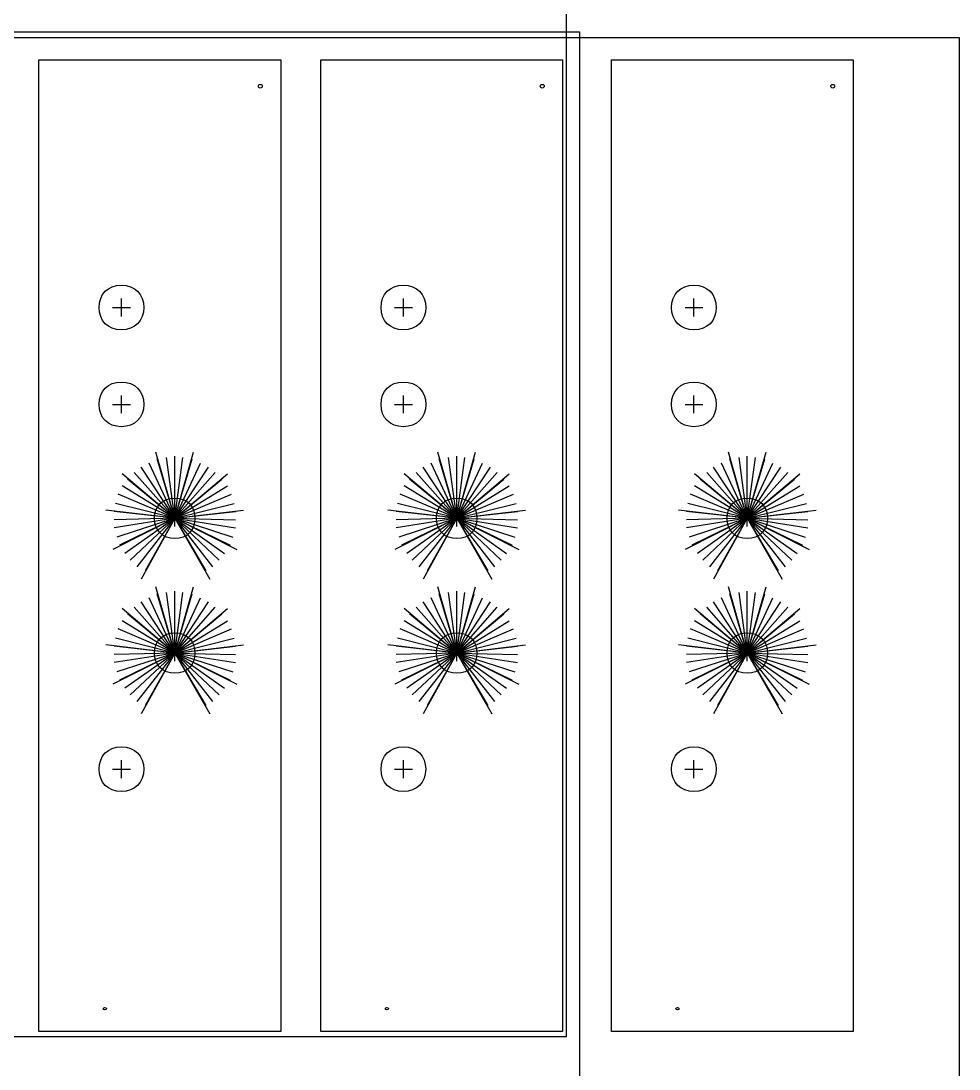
# Model space of a CAD drawing. Extents: x 12 to 736, y -431 to 780.
# Drawn here: x 384.3 to 735.6, y 10.9 to 403.5 of the extents above; entities that cross this region are included whole.
import ezdxf

# ---------------------------------------------------------------- set-up
doc = ezdxf.new("R2010")
doc.units = 0
doc.layers.add('text', color=7, linetype='CONTINUOUS')

msp = doc.modelspace()

# ---------------------------------------------------------------- linework, layer by layer
at = {"layer": 'text', "color": 1}
for points in [[(12.470749, 780.450604), (588.496141, 780.450604), (588.496141, 23.053924), (12.470749, 23.053924), (12.470749, 780.450604)], [(176.313624, 397.287756), (735.622368, 397.287756), (735.622368, -430.695844), (176.313624, -430.695844), (176.313624, 397.287756)], [(474.683694, 379.060548), (474.683694, 379.060548)], [(580.283694, 379.060548), (580.283694, 379.060548)], [(689.083694, 379.060548), (689.083694, 379.060548)], [(416.368592, 33.574548), (416.368592, 33.574548)], [(521.968592, 33.574548), (521.968592, 33.574548)], [(630.768592, 33.574548), (630.768592, 33.574548)]]:
    msp.add_lwpolyline(points, close=True, dxfattribs=at)
at = {"layer": 'text', "color": 5}
msp.add_lwpolyline([(17.459305, 399.370324), (593.484697, 399.370324), (593.484697, -358.026356), (17.459305, -358.026356), (17.459305, 399.370324)], close=True, dxfattribs=at)
at = {"layer": 'text', "color": 1}
for points in [[(423.74815, 24.969874), (391.056417, 24.969874), (391.056417, 388.982099), (481.58356, 388.982099), (481.58356, 24.969874), (391.056417, 24.969874)], [(529.34815, 24.969874), (496.656417, 24.969874), (496.656417, 388.982099), (587.18356, 388.982099), (587.18356, 24.969874), (496.656417, 24.969874)], [(638.14815, 24.969874), (605.456417, 24.969874), (605.456417, 388.982099), (695.98356, 388.982099), (695.98356, 24.969874), (605.456417, 24.969874)], [(421.944783, 292.818324), (421.944783, 299.513324)], [(527.544783, 292.818324), (527.544783, 299.513324)], [(636.344783, 292.818324), (636.344783, 299.513324)], [(418.597783, 296.165324), (425.288783, 296.165324)], [(524.197783, 296.165324), (530.888783, 296.165324)], [(632.997783, 296.165324), (639.688783, 296.165324)], [(421.944783, 256.534884), (421.944783, 263.229884)], [(527.544783, 256.534884), (527.544783, 263.229884)], [(636.344783, 256.534884), (636.344783, 263.229884)], [(418.597783, 259.881884), (425.288783, 259.881884)], [(524.197783, 259.881884), (530.888783, 259.881884)], [(632.997783, 259.881884), (639.688783, 259.881884)], [(441.90888, 217.210364), (434.83888, 241.960364)], [(441.90888, 217.210364), (438.88188, 239.937364)], [(441.90888, 217.210364), (448.98288, 241.960364)], [(441.90888, 217.210364), (441.90888, 240.444364)], [(441.90888, 217.210364), (444.93988, 239.937364)], [(547.50888, 217.210364), (540.43888, 241.960364)], [(547.50888, 217.210364), (544.48188, 239.937364)], [(547.50888, 217.210364), (554.58288, 241.960364)], [(547.50888, 217.210364), (547.50888, 240.444364)], [(547.50888, 217.210364), (550.53988, 239.937364)], [(656.30888, 217.210364), (649.23888, 241.960364)], [(656.30888, 217.210364), (653.28188, 239.937364)], [(656.30888, 217.210364), (663.38288, 241.960364)], [(656.30888, 217.210364), (656.30888, 240.444364)], [(656.30888, 217.210364), (659.33988, 239.937364)], [(441.90888, 217.210364), (429.28388, 236.401364)], [(441.90888, 217.210364), (432.31488, 237.917364)], [(441.90888, 217.210364), (435.34288, 239.433364)], [(441.90888, 217.210364), (448.47588, 239.433364)], [(441.90888, 217.210364), (451.50688, 237.917364)], [(441.90888, 217.210364), (454.53788, 236.401364)], [(547.50888, 217.210364), (534.88388, 236.401364)], [(547.50888, 217.210364), (537.91488, 237.917364)], [(547.50888, 217.210364), (540.94288, 239.433364)], [(547.50888, 217.210364), (554.07588, 239.433364)], [(547.50888, 217.210364), (557.10688, 237.917364)], [(547.50888, 217.210364), (560.13788, 236.401364)], [(656.30888, 217.210364), (643.68388, 236.401364)], [(656.30888, 217.210364), (646.71488, 237.917364)], [(656.30888, 217.210364), (649.74288, 239.433364)], [(656.30888, 217.210364), (662.87588, 239.433364)], [(656.30888, 217.210364), (665.90688, 237.917364)], [(656.30888, 217.210364), (668.93788, 236.401364)], [(441.90888, 217.210364), (422.21388, 233.878364)], [(441.90888, 217.210364), (424.23288, 231.858364)], [(441.90888, 217.210364), (426.75688, 234.382364)], [(441.90888, 217.210364), (457.06188, 234.382364)], [(441.90888, 217.210364), (461.60788, 233.878364)], [(441.90888, 217.210364), (459.58888, 231.858364)], [(547.50888, 217.210364), (527.81388, 233.878364)], [(547.50888, 217.210364), (529.83288, 231.858364)], [(547.50888, 217.210364), (532.35688, 234.382364)], [(547.50888, 217.210364), (562.66188, 234.382364)], [(547.50888, 217.210364), (567.20788, 233.878364)], [(547.50888, 217.210364), (565.18888, 231.858364)], [(656.30888, 217.210364), (636.61388, 233.878364)], [(656.30888, 217.210364), (638.63288, 231.858364)], [(656.30888, 217.210364), (641.15688, 234.382364)], [(656.30888, 217.210364), (671.46188, 234.382364)], [(656.30888, 217.210364), (676.00788, 233.878364)], [(656.30888, 217.210364), (673.98888, 231.858364)], [(441.90888, 217.210364), (422.21388, 229.331364)], [(441.90888, 217.210364), (461.60788, 229.331364)], [(547.50888, 217.210364), (527.81388, 229.331364)], [(547.50888, 217.210364), (567.20788, 229.331364)], [(656.30888, 217.210364), (636.61388, 229.331364)], [(656.30888, 217.210364), (676.00788, 229.331364)], [(441.90888, 217.210364), (420.69788, 226.300364)], [(441.90888, 217.210364), (463.12388, 226.300364)], [(547.50888, 217.210364), (526.29788, 226.300364)], [(547.50888, 217.210364), (568.72388, 226.300364)], [(656.30888, 217.210364), (635.09788, 226.300364)], [(656.30888, 217.210364), (677.52388, 226.300364)], [(441.90888, 217.210364), (416.15088, 220.241364)], [(441.90888, 217.210364), (419.68688, 222.765364)], [(441.90888, 217.210364), (464.13588, 222.765364)], [(441.90888, 217.210364), (467.67088, 220.241364)], [(441.90888, 214.179364), (441.90888, 220.241364)], [(547.50888, 217.210364), (521.75088, 220.241364)], [(547.50888, 217.210364), (525.28688, 222.765364)], [(547.50888, 217.210364), (569.73588, 222.765364)], [(547.50888, 217.210364), (573.27088, 220.241364)], [(547.50888, 214.179364), (547.50888, 220.241364)], [(656.30888, 217.210364), (630.55088, 220.241364)], [(656.30888, 217.210364), (634.08688, 222.765364)], [(656.30888, 217.210364), (678.53588, 222.765364)], [(656.30888, 217.210364), (682.07088, 220.241364)], [(656.30888, 214.179364), (656.30888, 220.241364)], [(441.90888, 217.210364), (418.67488, 205.593364)], [(441.90888, 217.210364), (419.18288, 219.733364)], [(441.90888, 217.210364), (419.18288, 213.675364)], [(441.90888, 217.210364), (419.18288, 216.702364)], [(441.90888, 217.210364), (420.18988, 210.140364)], [(441.90888, 217.210364), (421.20188, 207.108364)], [(441.90888, 217.210364), (423.22188, 204.077364)], [(441.90888, 217.210364), (425.24088, 201.550364)], [(441.90888, 217.210364), (427.76888, 199.026364)], [(441.90888, 217.210364), (429.28388, 194.479364)], [(441.90888, 217.210364), (430.79988, 197.511364)], [(438.88188, 217.210364), (444.93988, 217.210364)], [(441.90888, 217.210364), (464.63988, 219.733364)], [(441.90888, 217.210364), (465.14388, 205.593364)], [(441.90888, 217.210364), (455.04188, 194.479364)], [(441.90888, 217.210364), (464.63988, 216.702364)], [(441.90888, 217.210364), (464.63988, 213.675364)], [(441.90888, 217.210364), (463.62788, 210.140364)], [(441.90888, 217.210364), (462.61988, 207.108364)], [(441.90888, 217.210364), (460.60088, 204.077364)], [(441.90888, 217.210364), (458.57688, 201.550364)], [(441.90888, 217.210364), (456.05388, 199.026364)], [(441.90888, 217.210364), (453.52588, 197.511364)], [(547.50888, 217.210364), (524.27488, 205.593364)], [(547.50888, 217.210364), (524.78288, 219.733364)], [(547.50888, 217.210364), (524.78288, 213.675364)], [(547.50888, 217.210364), (524.78288, 216.702364)], [(547.50888, 217.210364), (525.78988, 210.140364)], [(547.50888, 217.210364), (526.80188, 207.108364)], [(547.50888, 217.210364), (528.82188, 204.077364)], [(547.50888, 217.210364), (530.84088, 201.550364)], [(547.50888, 217.210364), (533.36888, 199.026364)], [(547.50888, 217.210364), (534.88388, 194.479364)], [(547.50888, 217.210364), (536.39988, 197.511364)], [(544.48188, 217.210364), (550.53988, 217.210364)], [(547.50888, 217.210364), (570.23988, 219.733364)], [(547.50888, 217.210364), (570.74388, 205.593364)], [(547.50888, 217.210364), (560.64188, 194.479364)], [(547.50888, 217.210364), (570.23988, 216.702364)], [(547.50888, 217.210364), (570.23988, 213.675364)], [(547.50888, 217.210364), (569.22788, 210.140364)], [(547.50888, 217.210364), (568.21988, 207.108364)], [(547.50888, 217.210364), (566.20088, 204.077364)], [(547.50888, 217.210364), (564.17688, 201.550364)], [(547.50888, 217.210364), (561.65388, 199.026364)], [(547.50888, 217.210364), (559.12588, 197.511364)], [(656.30888, 217.210364), (633.07488, 205.593364)], [(656.30888, 217.210364), (633.58288, 219.733364)], [(656.30888, 217.210364), (633.58288, 213.675364)], [(656.30888, 217.210364), (633.58288, 216.702364)], [(656.30888, 217.210364), (634.58988, 210.140364)], [(656.30888, 217.210364), (635.60188, 207.108364)], [(656.30888, 217.210364), (637.62188, 204.077364)], [(656.30888, 217.210364), (639.64088, 201.550364)], [(656.30888, 217.210364), (642.16888, 199.026364)], [(656.30888, 217.210364), (643.68388, 194.479364)], [(656.30888, 217.210364), (645.19988, 197.511364)], [(653.28188, 217.210364), (659.33988, 217.210364)], [(656.30888, 217.210364), (679.03988, 219.733364)], [(656.30888, 217.210364), (679.54388, 205.593364)], [(656.30888, 217.210364), (669.44188, 194.479364)], [(656.30888, 217.210364), (679.03988, 216.702364)], [(656.30888, 217.210364), (679.03988, 213.675364)], [(656.30888, 217.210364), (678.02788, 210.140364)], [(656.30888, 217.210364), (677.01988, 207.108364)], [(656.30888, 217.210364), (675.00088, 204.077364)], [(656.30888, 217.210364), (672.97688, 201.550364)], [(656.30888, 217.210364), (670.45388, 199.026364)], [(656.30888, 217.210364), (667.92588, 197.511364)], [(441.908424, 166.753644), (434.838424, 191.503644)], [(441.908424, 166.753644), (435.342424, 188.976644)], [(441.908424, 166.753644), (438.881424, 189.480644)], [(441.908424, 166.753644), (448.982424, 191.503644)], [(441.908424, 166.753644), (441.908424, 189.987644)], [(441.908424, 166.753644), (444.939424, 189.480644)], [(441.908424, 166.753644), (448.475424, 188.976644)], [(547.508424, 166.753644), (540.438424, 191.503644)], [(547.508424, 166.753644), (540.942424, 188.976644)], [(547.508424, 166.753644), (544.481424, 189.480644)], [(547.508424, 166.753644), (554.582424, 191.503644)], [(547.508424, 166.753644), (547.508424, 189.987644)], [(547.508424, 166.753644), (550.539424, 189.480644)], [(547.508424, 166.753644), (554.075424, 188.976644)], [(656.308424, 166.753644), (649.238424, 191.503644)], [(656.308424, 166.753644), (649.742424, 188.976644)], [(656.308424, 166.753644), (653.281424, 189.480644)], [(656.308424, 166.753644), (663.382424, 191.503644)], [(656.308424, 166.753644), (656.308424, 189.987644)], [(656.308424, 166.753644), (659.339424, 189.480644)], [(656.308424, 166.753644), (662.875424, 188.976644)], [(441.908424, 166.753644), (429.283424, 185.944644)], [(441.908424, 166.753644), (432.314424, 187.460644)], [(441.908424, 166.753644), (451.506424, 187.460644)], [(441.908424, 166.753644), (454.537424, 185.944644)], [(547.508424, 166.753644), (534.883424, 185.944644)], [(547.508424, 166.753644), (537.914424, 187.460644)], [(547.508424, 166.753644), (557.106424, 187.460644)], [(547.508424, 166.753644), (560.137424, 185.944644)], [(656.308424, 166.753644), (643.683424, 185.944644)], [(656.308424, 166.753644), (646.714424, 187.460644)], [(656.308424, 166.753644), (665.906424, 187.460644)], [(656.308424, 166.753644), (668.937424, 185.944644)], [(441.908424, 166.753644), (422.213424, 183.421644)], [(441.908424, 166.753644), (424.232424, 181.401644)], [(441.908424, 166.753644), (426.756424, 183.925644)], [(441.908424, 166.753644), (457.061424, 183.925644)], [(441.908424, 166.753644), (461.607424, 183.421644)], [(441.908424, 166.753644), (459.588424, 181.401644)], [(547.508424, 166.753644), (527.813424, 183.421644)], [(547.508424, 166.753644), (529.832424, 181.401644)], [(547.508424, 166.753644), (532.356424, 183.925644)], [(547.508424, 166.753644), (562.661424, 183.925644)], [(547.508424, 166.753644), (567.207424, 183.421644)], [(547.508424, 166.753644), (565.188424, 181.401644)], [(656.308424, 166.753644), (636.613424, 183.421644)], [(656.308424, 166.753644), (638.632424, 181.401644)], [(656.308424, 166.753644), (641.156424, 183.925644)], [(656.308424, 166.753644), (671.461424, 183.925644)], [(656.308424, 166.753644), (676.007424, 183.421644)], [(656.308424, 166.753644), (673.988424, 181.401644)], [(441.908424, 166.753644), (422.213424, 178.874644)], [(441.908424, 166.753644), (461.607424, 178.874644)], [(547.508424, 166.753644), (527.813424, 178.874644)], [(547.508424, 166.753644), (567.207424, 178.874644)], [(656.308424, 166.753644), (636.613424, 178.874644)], [(656.308424, 166.753644), (676.007424, 178.874644)], [(441.908424, 166.753644), (420.697424, 175.843644)], [(441.908424, 166.753644), (463.123424, 175.843644)], [(547.508424, 166.753644), (526.297424, 175.843644)], [(547.508424, 166.753644), (568.723424, 175.843644)], [(656.308424, 166.753644), (635.097424, 175.843644)], [(656.308424, 166.753644), (677.523424, 175.843644)], [(441.908424, 166.753644), (416.150424, 169.784644)], [(441.908424, 166.753644), (419.182424, 169.276644)], [(441.908424, 166.753644), (419.686424, 172.308644)], [(441.908424, 166.753644), (464.135424, 172.308644)], [(441.908424, 166.753644), (467.670424, 169.784644)], [(441.908424, 163.722644), (441.908424, 169.784644)], [(441.908424, 166.753644), (464.639424, 169.276644)], [(547.508424, 166.753644), (521.750424, 169.784644)], [(547.508424, 166.753644), (524.782424, 169.276644)], [(547.508424, 166.753644), (525.286424, 172.308644)], [(547.508424, 166.753644), (569.735424, 172.308644)], [(547.508424, 166.753644), (573.270424, 169.784644)], [(547.508424, 163.722644), (547.508424, 169.784644)], [(547.508424, 166.753644), (570.239424, 169.276644)], [(656.308424, 166.753644), (630.550424, 169.784644)], [(656.308424, 166.753644), (633.582424, 169.276644)], [(656.308424, 166.753644), (634.086424, 172.308644)], [(656.308424, 166.753644), (678.535424, 172.308644)], [(656.308424, 166.753644), (682.070424, 169.784644)], [(656.308424, 163.722644), (656.308424, 169.784644)], [(656.308424, 166.753644), (679.039424, 169.276644)], [(441.908424, 166.753644), (418.674424, 155.136644)], [(441.908424, 166.753644), (419.182424, 163.218644)], [(441.908424, 166.753644), (419.182424, 166.245644)], [(441.908424, 166.753644), (420.189424, 159.683644)], [(441.908424, 166.753644), (421.201424, 156.651644)], [(441.908424, 166.753644), (423.221424, 153.620644)], [(441.908424, 166.753644), (425.240424, 151.093644)], [(441.908424, 166.753644), (427.768424, 148.569644)], [(441.908424, 166.753644), (429.283424, 144.022644)], [(441.908424, 166.753644), (430.799424, 147.054644)], [(438.881424, 166.753644), (444.939424, 166.753644)], [(441.908424, 166.753644), (465.143424, 155.136644)], [(441.908424, 166.753644), (455.041424, 144.022644)], [(441.908424, 166.753644), (464.639424, 166.245644)], [(441.908424, 166.753644), (464.639424, 163.218644)], [(441.908424, 166.753644), (463.627424, 159.683644)], [(441.908424, 166.753644), (462.619424, 156.651644)], [(441.908424, 166.753644), (460.600424, 153.620644)], [(441.908424, 166.753644), (458.576424, 151.093644)], [(441.908424, 166.753644), (456.053424, 148.569644)], [(441.908424, 166.753644), (453.525424, 147.054644)], [(547.508424, 166.753644), (524.274424, 155.136644)], [(547.508424, 166.753644), (524.782424, 163.218644)], [(547.508424, 166.753644), (524.782424, 166.245644)], [(547.508424, 166.753644), (525.789424, 159.683644)], [(547.508424, 166.753644), (526.801424, 156.651644)], [(547.508424, 166.753644), (528.821424, 153.620644)], [(547.508424, 166.753644), (530.840424, 151.093644)], [(547.508424, 166.753644), (533.368424, 148.569644)], [(547.508424, 166.753644), (534.883424, 144.022644)], [(547.508424, 166.753644), (536.399424, 147.054644)], [(544.481424, 166.753644), (550.539424, 166.753644)], [(547.508424, 166.753644), (570.743424, 155.136644)], [(547.508424, 166.753644), (560.641424, 144.022644)], [(547.508424, 166.753644), (570.239424, 166.245644)], [(547.508424, 166.753644), (570.239424, 163.218644)], [(547.508424, 166.753644), (569.227424, 159.683644)], [(547.508424, 166.753644), (568.219424, 156.651644)], [(547.508424, 166.753644), (566.200424, 153.620644)], [(547.508424, 166.753644), (564.176424, 151.093644)], [(547.508424, 166.753644), (561.653424, 148.569644)], [(547.508424, 166.753644), (559.125424, 147.054644)], [(656.308424, 166.753644), (633.074424, 155.136644)], [(656.308424, 166.753644), (633.582424, 163.218644)], [(656.308424, 166.753644), (633.582424, 166.245644)], [(656.308424, 166.753644), (634.589424, 159.683644)], [(656.308424, 166.753644), (635.601424, 156.651644)], [(656.308424, 166.753644), (637.621424, 153.620644)], [(656.308424, 166.753644), (639.640424, 151.093644)], [(656.308424, 166.753644), (642.168424, 148.569644)], [(656.308424, 166.753644), (643.683424, 144.022644)], [(656.308424, 166.753644), (645.199424, 147.054644)], [(653.281424, 166.753644), (659.339424, 166.753644)], [(656.308424, 166.753644), (679.543424, 155.136644)], [(656.308424, 166.753644), (669.441424, 144.022644)], [(656.308424, 166.753644), (679.039424, 166.245644)], [(656.308424, 166.753644), (679.039424, 163.218644)], [(656.308424, 166.753644), (678.027424, 159.683644)], [(656.308424, 166.753644), (677.019424, 156.651644)], [(656.308424, 166.753644), (675.000424, 153.620644)], [(656.308424, 166.753644), (672.976424, 151.093644)], [(656.308424, 166.753644), (670.453424, 148.569644)], [(656.308424, 166.753644), (667.925424, 147.054644)], [(421.943677, 119.903964), (421.943677, 126.599964)], [(527.543677, 119.903964), (527.543677, 126.599964)], [(636.343677, 119.903964), (636.343677, 126.599964)], [(418.596677, 123.247964), (425.287677, 123.247964)], [(524.196677, 123.247964), (530.887677, 123.247964)], [(632.996677, 123.247964), (639.687677, 123.247964)]]:
    msp.add_lwpolyline(points, dxfattribs=at)
at = {"layer": 'text', "color": 7}
for points in [[(442.51088, 217.054364), (442.51088, 217.054364)], [(548.11088, 217.054364), (548.11088, 217.054364)], [(656.91088, 217.054364), (656.91088, 217.054364)], [(442.510424, 166.597644), (442.510424, 166.597644)], [(548.110424, 166.597644), (548.110424, 166.597644)], [(656.910424, 166.597644), (656.910424, 166.597644)]]:
    msp.add_lwpolyline(points, close=True, dxfattribs=at)
at = {"layer": 'text', "color": 1}
for points in [[(473.186694, 379.060548), (473.186694, 379.435548), (473.518694, 379.740548), (473.933694, 379.740548)], [(473.933694, 378.381548), (473.518694, 378.381548), (473.186694, 378.685548), (473.186694, 379.060548)], [(473.933694, 379.740548), (474.347694, 379.740548), (474.683694, 379.435548), (474.683694, 379.060548)], [(474.683694, 379.060548), (474.683694, 378.685548), (474.347694, 378.381548), (473.933694, 378.381548)], [(578.786694, 379.060548), (578.786694, 379.435548), (579.118694, 379.740548), (579.533694, 379.740548)], [(579.533694, 378.381548), (579.118694, 378.381548), (578.786694, 378.685548), (578.786694, 379.060548)], [(579.533694, 379.740548), (579.947694, 379.740548), (580.283694, 379.435548), (580.283694, 379.060548)], [(580.283694, 379.060548), (580.283694, 378.685548), (579.947694, 378.381548), (579.533694, 378.381548)], [(687.586694, 379.060548), (687.586694, 379.435548), (687.918694, 379.740548), (688.333694, 379.740548)], [(688.333694, 378.381548), (687.918694, 378.381548), (687.586694, 378.685548), (687.586694, 379.060548)], [(688.333694, 379.740548), (688.747694, 379.740548), (689.083694, 379.435548), (689.083694, 379.060548)], [(689.083694, 379.060548), (689.083694, 378.685548), (688.747694, 378.381548), (688.333694, 378.381548)], [(413.573783, 296.165324), (413.573783, 301.185324), (416.921783, 304.532324), (421.944783, 304.532324)], [(421.944783, 304.532324), (426.964783, 304.532324), (430.307783, 301.185324), (430.307783, 296.165324)], [(519.173783, 296.165324), (519.173783, 301.185324), (522.521783, 304.532324), (527.544783, 304.532324)], [(527.544783, 304.532324), (532.564783, 304.532324), (535.907783, 301.185324), (535.907783, 296.165324)], [(627.973783, 296.165324), (627.973783, 301.185324), (631.321783, 304.532324), (636.344783, 304.532324)], [(636.344783, 304.532324), (641.364783, 304.532324), (644.707783, 301.185324), (644.707783, 296.165324)], [(421.944783, 287.798324), (416.921783, 287.798324), (413.573783, 291.146324), (413.573783, 296.165324)], [(430.307783, 296.165324), (430.307783, 291.146324), (426.964783, 287.798324), (421.944783, 287.798324)], [(527.544783, 287.798324), (522.521783, 287.798324), (519.173783, 291.146324), (519.173783, 296.165324)], [(535.907783, 296.165324), (535.907783, 291.146324), (532.564783, 287.798324), (527.544783, 287.798324)], [(636.344783, 287.798324), (631.321783, 287.798324), (627.973783, 291.146324), (627.973783, 296.165324)], [(644.707783, 296.165324), (644.707783, 291.146324), (641.364783, 287.798324), (636.344783, 287.798324)], [(413.573783, 259.881884), (413.573783, 264.901884), (416.921783, 268.248884), (421.944783, 268.248884)], [(421.944783, 268.248884), (426.964783, 268.248884), (430.307783, 264.901884), (430.307783, 259.881884)], [(519.173783, 259.881884), (519.173783, 264.901884), (522.521783, 268.248884), (527.544783, 268.248884)], [(527.544783, 268.248884), (532.564783, 268.248884), (535.907783, 264.901884), (535.907783, 259.881884)], [(627.973783, 259.881884), (627.973783, 264.901884), (631.321783, 268.248884), (636.344783, 268.248884)], [(636.344783, 268.248884), (641.364783, 268.248884), (644.707783, 264.901884), (644.707783, 259.881884)], [(421.944783, 251.514884), (416.921783, 251.514884), (413.573783, 254.862884), (413.573783, 259.881884)], [(430.307783, 259.881884), (430.307783, 254.862884), (426.964783, 251.514884), (421.944783, 251.514884)], [(527.544783, 251.514884), (522.521783, 251.514884), (519.173783, 254.862884), (519.173783, 259.881884)], [(535.907783, 259.881884), (535.907783, 254.862884), (532.564783, 251.514884), (527.544783, 251.514884)], [(636.344783, 251.514884), (631.321783, 251.514884), (627.973783, 254.862884), (627.973783, 259.881884)], [(644.707783, 259.881884), (644.707783, 254.862884), (641.364783, 251.514884), (636.344783, 251.514884)], [(434.33488, 217.210364), (434.33488, 221.753364), (437.36588, 224.784364), (441.90888, 224.784364)], [(441.90888, 224.784364), (446.45588, 224.784364), (449.48688, 221.753364), (449.48688, 217.210364)], [(539.93488, 217.210364), (539.93488, 221.753364), (542.96588, 224.784364), (547.50888, 224.784364)], [(547.50888, 224.784364), (552.05588, 224.784364), (555.08688, 221.753364), (555.08688, 217.210364)], [(648.73488, 217.210364), (648.73488, 221.753364), (651.76588, 224.784364), (656.30888, 224.784364)], [(656.30888, 224.784364), (660.85588, 224.784364), (663.88688, 221.753364), (663.88688, 217.210364)], [(441.90888, 209.632364), (437.36588, 209.632364), (434.33488, 212.663364), (434.33488, 217.210364)], [(449.48688, 217.210364), (449.48688, 212.663364), (446.45588, 209.632364), (441.90888, 209.632364)], [(547.50888, 209.632364), (542.96588, 209.632364), (539.93488, 212.663364), (539.93488, 217.210364)], [(555.08688, 217.210364), (555.08688, 212.663364), (552.05588, 209.632364), (547.50888, 209.632364)], [(656.30888, 209.632364), (651.76588, 209.632364), (648.73488, 212.663364), (648.73488, 217.210364)], [(663.88688, 217.210364), (663.88688, 212.663364), (660.85588, 209.632364), (656.30888, 209.632364)], [(434.334424, 166.753644), (434.334424, 171.296644), (437.365424, 174.327644), (441.908424, 174.327644)], [(441.908424, 174.327644), (446.455424, 174.327644), (449.486424, 171.296644), (449.486424, 166.753644)], [(539.934424, 166.753644), (539.934424, 171.296644), (542.965424, 174.327644), (547.508424, 174.327644)], [(547.508424, 174.327644), (552.055424, 174.327644), (555.086424, 171.296644), (555.086424, 166.753644)], [(648.734424, 166.753644), (648.734424, 171.296644), (651.765424, 174.327644), (656.308424, 174.327644)], [(656.308424, 174.327644), (660.855424, 174.327644), (663.886424, 171.296644), (663.886424, 166.753644)], [(441.908424, 159.175644), (437.365424, 159.175644), (434.334424, 162.206644), (434.334424, 166.753644)], [(449.486424, 166.753644), (449.486424, 162.206644), (446.455424, 159.175644), (441.908424, 159.175644)], [(547.508424, 159.175644), (542.965424, 159.175644), (539.934424, 162.206644), (539.934424, 166.753644)], [(555.086424, 166.753644), (555.086424, 162.206644), (552.055424, 159.175644), (547.508424, 159.175644)], [(656.308424, 159.175644), (651.765424, 159.175644), (648.734424, 162.206644), (648.734424, 166.753644)], [(663.886424, 166.753644), (663.886424, 162.206644), (660.855424, 159.175644), (656.308424, 159.175644)], [(413.572677, 123.247964), (413.572677, 128.271964), (416.920677, 131.614964), (421.943677, 131.614964)], [(421.943677, 131.614964), (426.963677, 131.614964), (430.306677, 128.271964), (430.306677, 123.247964)], [(519.172677, 123.247964), (519.172677, 128.271964), (522.520677, 131.614964), (527.543677, 131.614964)], [(527.543677, 131.614964), (532.563677, 131.614964), (535.906677, 128.271964), (535.906677, 123.247964)], [(627.972677, 123.247964), (627.972677, 128.271964), (631.320677, 131.614964), (636.343677, 131.614964)], [(636.343677, 131.614964), (641.363677, 131.614964), (644.706677, 128.271964), (644.706677, 123.247964)], [(421.943677, 114.884964), (416.920677, 114.884964), (413.572677, 118.232964), (413.572677, 123.247964)], [(430.306677, 123.247964), (430.306677, 118.232964), (426.963677, 114.884964), (421.943677, 114.884964)], [(527.543677, 114.884964), (522.520677, 114.884964), (519.172677, 118.232964), (519.172677, 123.247964)], [(535.906677, 123.247964), (535.906677, 118.232964), (532.563677, 114.884964), (527.543677, 114.884964)], [(636.343677, 114.884964), (631.320677, 114.884964), (627.972677, 118.232964), (627.972677, 123.247964)], [(644.706677, 123.247964), (644.706677, 118.232964), (641.363677, 114.884964), (636.343677, 114.884964)], [(415.141592, 33.574548), (415.141592, 33.835548), (415.419592, 34.050548), (415.755592, 34.050548)], [(415.755592, 33.097548), (415.419592, 33.097548), (415.141592, 33.312548), (415.141592, 33.574548)], [(415.755592, 34.050548), (416.094592, 34.050548), (416.368592, 33.835548), (416.368592, 33.574548)], [(416.368592, 33.574548), (416.368592, 33.312548), (416.094592, 33.097548), (415.755592, 33.097548)], [(520.741592, 33.574548), (520.741592, 33.835548), (521.019592, 34.050548), (521.355592, 34.050548)], [(521.355592, 33.097548), (521.019592, 33.097548), (520.741592, 33.312548), (520.741592, 33.574548)], [(521.355592, 34.050548), (521.694592, 34.050548), (521.968592, 33.835548), (521.968592, 33.574548)], [(521.968592, 33.574548), (521.968592, 33.312548), (521.694592, 33.097548), (521.355592, 33.097548)], [(629.541592, 33.574548), (629.541592, 33.835548), (629.819592, 34.050548), (630.155592, 34.050548)], [(630.155592, 33.097548), (629.819592, 33.097548), (629.541592, 33.312548), (629.541592, 33.574548)], [(630.155592, 34.050548), (630.494592, 34.050548), (630.768592, 33.835548), (630.768592, 33.574548)], [(630.768592, 33.574548), (630.768592, 33.312548), (630.494592, 33.097548), (630.155592, 33.097548)]]:
    msp.add_open_spline(points, degree=3, dxfattribs=at)
at = {"layer": 'text', "color": 7}
for points in [[(441.15088, 217.054364), (441.15088, 217.394364), (441.45588, 217.667364), (441.83088, 217.667364)], [(441.83088, 216.444364), (441.45588, 216.444364), (441.15088, 216.718364), (441.15088, 217.054364)], [(441.83088, 217.667364), (442.20588, 217.667364), (442.51088, 217.394364), (442.51088, 217.054364)], [(442.51088, 217.054364), (442.51088, 216.718364), (442.20588, 216.444364), (441.83088, 216.444364)], [(546.75088, 217.054364), (546.75088, 217.394364), (547.05588, 217.667364), (547.43088, 217.667364)], [(547.43088, 216.444364), (547.05588, 216.444364), (546.75088, 216.718364), (546.75088, 217.054364)], [(547.43088, 217.667364), (547.80588, 217.667364), (548.11088, 217.394364), (548.11088, 217.054364)], [(548.11088, 217.054364), (548.11088, 216.718364), (547.80588, 216.444364), (547.43088, 216.444364)], [(655.55088, 217.054364), (655.55088, 217.394364), (655.85588, 217.667364), (656.23088, 217.667364)], [(656.23088, 216.444364), (655.85588, 216.444364), (655.55088, 216.718364), (655.55088, 217.054364)], [(656.23088, 217.667364), (656.60588, 217.667364), (656.91088, 217.394364), (656.91088, 217.054364)], [(656.91088, 217.054364), (656.91088, 216.718364), (656.60588, 216.444364), (656.23088, 216.444364)], [(441.150424, 166.597644), (441.150424, 166.937644), (441.455424, 167.210644), (441.830424, 167.210644)], [(441.830424, 165.987644), (441.455424, 165.987644), (441.150424, 166.261644), (441.150424, 166.597644)], [(441.830424, 167.210644), (442.205424, 167.210644), (442.510424, 166.937644), (442.510424, 166.597644)], [(442.510424, 166.597644), (442.510424, 166.261644), (442.205424, 165.987644), (441.830424, 165.987644)], [(546.750424, 166.597644), (546.750424, 166.937644), (547.055424, 167.210644), (547.430424, 167.210644)], [(547.430424, 165.987644), (547.055424, 165.987644), (546.750424, 166.261644), (546.750424, 166.597644)], [(547.430424, 167.210644), (547.805424, 167.210644), (548.110424, 166.937644), (548.110424, 166.597644)], [(548.110424, 166.597644), (548.110424, 166.261644), (547.805424, 165.987644), (547.430424, 165.987644)], [(655.550424, 166.597644), (655.550424, 166.937644), (655.855424, 167.210644), (656.230424, 167.210644)], [(656.230424, 165.987644), (655.855424, 165.987644), (655.550424, 166.261644), (655.550424, 166.597644)], [(656.230424, 167.210644), (656.605424, 167.210644), (656.910424, 166.937644), (656.910424, 166.597644)], [(656.910424, 166.597644), (656.910424, 166.261644), (656.605424, 165.987644), (656.230424, 165.987644)]]:
    msp.add_open_spline(points, degree=3, dxfattribs=at)

doc.saveas('drawing.dxf')
